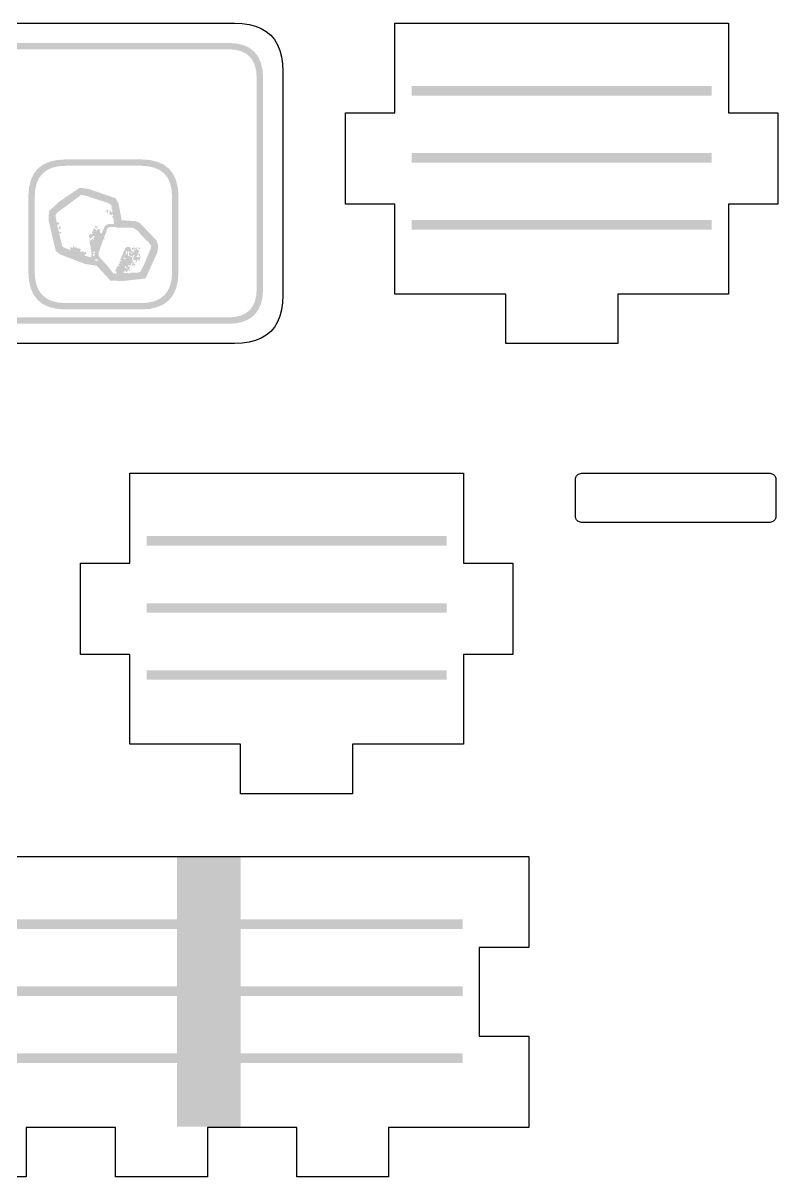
# Model space of a CAD drawing. Header units: millimetres. Extents: x 6 to 594, y 82 to 394.
# Drawn here: x 546.4 to 593.6, y 159.8 to 232 of the extents above; entities that cross this region are included whole.
import ezdxf

# ---------------------------------------------------------------- set-up
doc = ezdxf.new("R2010")
doc.units = ezdxf.units.MM
doc.layers.add('CUT', color=1, linetype='Continuous')
doc.layers.add('RASTER', color=7, linetype='Continuous')

msp = doc.modelspace()

# ---------------------------------------------------------------- hatches: boundary and pattern name
at = {"layer": 'RASTER'}
h = msp.add_hatch(color=7, dxfattribs=at)
h.paths.add_polyline_path([(499.8, 228.6), (499.834, 229.116), (499.938, 229.563), (500.109, 229.941), (500.35, 230.25), (500.659, 230.491), (501.038, 230.663), (501.484, 230.766), (502, 230.8), (559.2, 230.8), (559.716, 230.766), (560.163, 230.663), (560.541, 230.491), (560.85, 230.25), (561.091, 229.941), (561.263, 229.563), (561.366, 229.116), (561.4, 228.6), (561.4, 215.4), (561.366, 214.884), (561.262, 214.438), (561.091, 214.059), (560.85, 213.75), (560.541, 213.509), (560.163, 213.337), (559.716, 213.234), (559.2, 213.2), (502, 213.2), (501.484, 213.234), (501.038, 213.337), (500.659, 213.509), (500.35, 213.75), (500.109, 214.059), (499.938, 214.438), (499.834, 214.884), (499.8, 215.4)])
h.paths.add_polyline_path([(500.2, 228.6), (500.2, 215.4), (500.228, 214.978), (500.313, 214.613), (500.453, 214.303), (500.65, 214.05), (500.903, 213.853), (501.213, 213.712), (501.578, 213.628), (502, 213.6), (559.2, 213.6), (559.622, 213.628), (559.988, 213.712), (560.297, 213.853), (560.55, 214.05), (560.747, 214.303), (560.888, 214.613), (560.972, 214.978), (561, 215.4), (561, 228.6), (560.972, 229.022), (560.887, 229.388), (560.747, 229.697), (560.55, 229.95), (560.297, 230.147), (559.988, 230.288), (559.622, 230.372), (559.2, 230.4), (502, 230.4), (501.578, 230.372), (501.213, 230.288), (500.903, 230.147), (500.65, 229.95), (500.453, 229.697), (500.313, 229.388), (500.228, 229.022), (500.2, 228.6)])
for points in [[(570.7, 228.1), (589.5, 228.1), (589.5, 227.5), (570.7, 227.5)], [(570.7, 223.9), (589.5, 223.9), (589.5, 223.3), (570.7, 223.3)], [(570.7, 219.7), (589.5, 219.7), (589.5, 219.1), (570.7, 219.1)], [(554.1, 199.9), (572.9, 199.9), (572.9, 199.3), (554.1, 199.3)], [(554.1, 195.7), (572.9, 195.7), (572.9, 195.1), (554.1, 195.1)], [(554.1, 191.5), (572.9, 191.5), (572.9, 190.9), (554.1, 190.9)], [(556, 179.8), (560, 179.8), (560, 162.9), (556, 162.9)], [(558.55, 176.42), (558.545, 176.348), (558.531, 176.278), (558.508, 176.21), (558.476, 176.145), (558.436, 176.085), (558.389, 176.031), (558.335, 175.984), (558.275, 175.944), (558.21, 175.912), (558.142, 175.889), (558.072, 175.875), (558, 175.87), (557.928, 175.875), (557.858, 175.889), (557.79, 175.912), (557.725, 175.944), (557.665, 175.984), (557.611, 176.031), (557.564, 176.085), (557.524, 176.145), (557.492, 176.21), (557.469, 176.278), (557.455, 176.348), (557.45, 176.42), (557.455, 176.492), (557.469, 176.562), (557.492, 176.63), (557.524, 176.695), (557.564, 176.755), (557.611, 176.809), (557.665, 176.856), (557.725, 176.896), (557.79, 176.928), (557.858, 176.951), (557.928, 176.965), (558, 176.97), (558.072, 176.965), (558.142, 176.951), (558.21, 176.928), (558.275, 176.896), (558.335, 176.856), (558.389, 176.809), (558.436, 176.755), (558.476, 176.695), (558.508, 176.63), (558.531, 176.562), (558.545, 176.492)], [(502.1, 175.9), (573.9, 175.9), (573.9, 175.3), (502.1, 175.3)], [(502.1, 171.7), (573.9, 171.7), (573.9, 171.1), (502.1, 171.1)], [(558.55, 171.35), (558.545, 171.278), (558.531, 171.208), (558.508, 171.14), (558.476, 171.075), (558.436, 171.015), (558.389, 170.961), (558.335, 170.914), (558.275, 170.874), (558.21, 170.842), (558.142, 170.819), (558.072, 170.805), (558, 170.8), (557.928, 170.805), (557.858, 170.819), (557.79, 170.842), (557.725, 170.874), (557.665, 170.914), (557.611, 170.961), (557.564, 171.015), (557.524, 171.075), (557.492, 171.14), (557.469, 171.208), (557.455, 171.278), (557.45, 171.35), (557.455, 171.422), (557.469, 171.492), (557.492, 171.56), (557.524, 171.625), (557.564, 171.685), (557.611, 171.739), (557.665, 171.786), (557.725, 171.826), (557.79, 171.858), (557.858, 171.881), (557.928, 171.895), (558, 171.9), (558.072, 171.895), (558.142, 171.881), (558.21, 171.858), (558.275, 171.826), (558.335, 171.786), (558.389, 171.739), (558.436, 171.685), (558.476, 171.625), (558.508, 171.56), (558.531, 171.492), (558.545, 171.422)], [(502.1, 167.5), (573.9, 167.5), (573.9, 166.9), (502.1, 166.9)], [(558.55, 166.28), (558.545, 166.208), (558.531, 166.138), (558.508, 166.07), (558.476, 166.005), (558.436, 165.945), (558.389, 165.891), (558.335, 165.844), (558.275, 165.804), (558.21, 165.772), (558.142, 165.749), (558.072, 165.735), (558, 165.73), (557.928, 165.735), (557.858, 165.749), (557.79, 165.772), (557.725, 165.804), (557.665, 165.844), (557.611, 165.891), (557.564, 165.945), (557.524, 166.005), (557.492, 166.07), (557.469, 166.138), (557.455, 166.208), (557.45, 166.28), (557.455, 166.352), (557.469, 166.422), (557.492, 166.49), (557.524, 166.555), (557.564, 166.615), (557.611, 166.669), (557.665, 166.716), (557.725, 166.756), (557.79, 166.788), (557.858, 166.811), (557.928, 166.825), (558, 166.83), (558.072, 166.825), (558.142, 166.811), (558.21, 166.788), (558.275, 166.756), (558.335, 166.716), (558.389, 166.669), (558.436, 166.615), (558.476, 166.555), (558.508, 166.49), (558.531, 166.422), (558.545, 166.352)]]:
    msp.add_hatch(color=7, dxfattribs=at).paths.add_polyline_path(points)
h = msp.add_hatch(color=7, dxfattribs=at)
h.paths.add_polyline_path([(546.7, 221.15), (546.737, 221.701), (546.847, 222.178), (547.03, 222.582), (547.288, 222.913), (547.618, 223.17), (548.022, 223.353), (548.499, 223.463), (549.05, 223.5), (553.75, 223.5), (554.301, 223.463), (554.778, 223.353), (555.182, 223.17), (555.513, 222.913), (555.77, 222.582), (555.953, 222.178), (556.063, 221.701), (556.1, 221.15), (556.1, 216.45), (556.063, 215.899), (555.953, 215.422), (555.77, 215.018), (555.513, 214.687), (555.182, 214.43), (554.778, 214.247), (554.301, 214.137), (553.75, 214.1), (549.05, 214.1), (548.499, 214.137), (548.022, 214.247), (547.618, 214.43), (547.288, 214.688), (547.03, 215.018), (546.847, 215.422), (546.737, 215.899), (546.7, 216.45)])
h.paths.add_polyline_path([(547.1, 221.15), (547.1, 216.45), (547.13, 215.993), (547.222, 215.597), (547.374, 215.262), (547.588, 214.988), (547.862, 214.774), (548.197, 214.622), (548.593, 214.53), (549.05, 214.5), (553.75, 214.5), (554.207, 214.53), (554.603, 214.622), (554.938, 214.774), (555.213, 214.988), (555.426, 215.262), (555.578, 215.597), (555.67, 215.993), (555.7, 216.45), (555.7, 221.15), (555.67, 221.607), (555.578, 222.003), (555.426, 222.338), (555.213, 222.612), (554.938, 222.826), (554.603, 222.978), (554.207, 223.07), (553.75, 223.1), (549.05, 223.1), (548.593, 223.07), (548.197, 222.978), (547.862, 222.826), (547.588, 222.613), (547.374, 222.338), (547.222, 222.003), (547.13, 221.607), (547.1, 221.15)])
h = msp.add_hatch(color=7, dxfattribs=at)
h.paths.add_polyline_path([(549.916, 221.728), (550.48, 221.647), (552.16, 221.069), (552.35, 220.737), (552.545, 219.689), (553.41, 219.633), (553.675, 219.526), (554.708, 218.448), (554.831, 218.113), (554.784, 217.688), (554.04, 216.043), (552.622, 215.881), (551.836, 215.909), (550.985, 216.834), (550.235, 216.956), (548.687, 217.55), (548.419, 217.76), (547.973, 219.641), (547.986, 220.254), (548.657, 220.869)])
h.paths.add_polyline_path([(549.994, 221.393), (548.856, 220.618), (548.303, 220.111), (548.294, 219.676), (548.705, 217.943), (548.847, 217.831), (550.319, 217.267), (551.146, 217.132), (551.981, 216.224), (552.609, 216.201), (553.823, 216.34), (554.471, 217.773), (554.505, 218.073), (554.43, 218.274), (553.491, 219.255), (553.338, 219.317), (552.276, 219.386), (552.045, 220.625), (551.942, 220.806), (550.405, 221.335), (549.994, 221.393)])
h = msp.add_hatch(color=7, dxfattribs=at)
h.paths.add_polyline_path([(550.024, 221.491), (550.087, 221.502), (550.6, 221.355), (551.809, 220.952), (552.004, 220.853), (552.139, 220.586), (552.311, 219.439), (553.312, 219.413), (553.47, 219.351), (553.763, 219.094), (553.887, 218.925), (554.422, 218.398), (554.532, 218.251), (554.595, 218.13), (554.595, 217.91), (553.873, 216.25), (553.605, 216.188), (552.726, 216.151), (552.652, 216.114), (551.993, 216.114), (551.725, 216.36), (551.674, 216.455), (551.505, 216.616), (551.454, 216.712), (550.977, 217.261), (550.919, 217.261), (550.867, 217.203), (550.673, 217.104), (550.453, 217.141), (548.914, 217.727), (548.72, 217.826), (548.646, 217.899), (548.547, 218.167), (548.327, 219.266), (548.218, 219.633), (548.181, 220.036), (548.28, 220.23), (548.39, 220.34), (549.709, 221.33)])
h.paths.add_polyline_path([(550.013, 221.282), (548.5, 220.157), (548.401, 219.999), (548.401, 219.926), (548.485, 219.534), (548.573, 219.585), (548.657, 219.45), (548.621, 219.413), (548.522, 219.439), (548.511, 219.34), (548.61, 218.962), (548.683, 218.962), (548.767, 218.9), (548.72, 218.837), (548.646, 218.889), (548.621, 218.863), (548.83, 218.046), (548.914, 217.984), (549.365, 217.811), (549.365, 217.848), (549.291, 217.885), (549.343, 217.958), (549.328, 218.009), (549.5, 217.947), (549.511, 217.995), (549.438, 217.995), (549.5, 218.057), (549.563, 218.046), (549.585, 217.958), (549.636, 218.009), (549.658, 217.958), (549.72, 217.984), (549.83, 217.91), (549.892, 217.936), (549.951, 217.885), (550.002, 217.899), (549.94, 217.764), (549.966, 217.716), (550.002, 217.701), (550.076, 217.753), (550.098, 217.701), (550.16, 217.727), (550.244, 217.665), (550.244, 217.716), (550.296, 217.716), (550.332, 217.555), (550.208, 217.569), (550.259, 217.533), (550.208, 217.481), (550.6, 217.36), (550.662, 217.481), (550.636, 217.8), (550.6, 217.874), (550.6, 218.02), (550.636, 218.093), (550.563, 218.13), (550.526, 218.46), (550.552, 218.486), (550.589, 218.398), (550.71, 218.533), (550.757, 218.471), (550.809, 218.471), (550.809, 218.522), (550.757, 218.559), (550.856, 218.68), (550.794, 218.706), (550.699, 218.654), (550.699, 218.581), (550.636, 218.607), (550.625, 218.544), (550.563, 218.533), (550.552, 218.596), (550.49, 218.607), (550.501, 218.742), (550.6, 218.826), (550.699, 218.801), (550.71, 218.863), (550.673, 218.936), (550.721, 218.999), (550.794, 218.999), (550.809, 219.035), (550.757, 219.021), (550.746, 219.083), (550.82, 219.193), (550.904, 219.131), (550.966, 219.01), (551.014, 219.109), (551.087, 219.145), (551.175, 219.109), (551.212, 219.021), (551.15, 218.973), (551.285, 218.837), (551.468, 219.277), (551.578, 219.387), (551.699, 219.45), (552.055, 219.461), (552.029, 219.816), (552.004, 219.864), (551.919, 219.889), (551.993, 219.963), (551.993, 220.036), (551.967, 220.062), (551.894, 220.01), (551.747, 220.084), (551.809, 220.183), (551.747, 220.318), (551.82, 220.303), (551.908, 220.208), (551.945, 220.084), (551.956, 220.329), (551.919, 220.402), (551.919, 220.549), (551.857, 220.67), (551.699, 220.769), (550.233, 221.245)])
h.paths.add_polyline_path([(551.674, 220.355), (551.699, 220.219), (551.652, 220.12), (551.626, 220.146), (551.652, 220.208), (551.589, 220.256), (551.49, 220.194), (551.542, 220.267)])
h.paths.add_polyline_path([(550.831, 219.365), (551.029, 219.292), (551.04, 219.23), (550.955, 219.131), (550.93, 219.156), (550.992, 219.255), (550.93, 219.266), (550.919, 219.204), (550.867, 219.204), (550.893, 219.303)])
h.paths.add_polyline_path([(548.632, 219.292), (548.694, 219.303), (548.731, 219.266), (548.731, 219.156), (548.694, 219.12), (548.61, 219.145), (548.584, 219.193)])
h.paths.add_polyline_path([(551.773, 219.266), (551.674, 219.219), (551.589, 219.046), (551.589, 218.973), (551.443, 218.607), (551.479, 218.497), (551.454, 218.471), (551.417, 218.522), (551.369, 218.423), (551.113, 217.69), (551.113, 217.47), (551.175, 217.349), (551.637, 216.858), (552.018, 216.36), (552.055, 216.345), (552.128, 216.433), (552.113, 216.345), (552.212, 216.334), (552.238, 216.345), (552.212, 216.444), (552.139, 216.517), (552.297, 216.836), (552.359, 216.811), (552.396, 216.847), (552.322, 216.921), (552.458, 217.005), (552.396, 217.067), (552.407, 217.13), (552.506, 217.104), (552.542, 217.141), (552.443, 217.203), (552.788, 217.958), (552.872, 218.02), (553.055, 218.02), (553.191, 217.716), (553.275, 217.727), (553.411, 217.665), (553.323, 217.738), (553.323, 217.826), (553.411, 217.811), (553.411, 217.863), (553.312, 217.91), (553.202, 217.8), (553.176, 217.899), (553.213, 217.973), (553.349, 217.984), (553.411, 217.921), (553.495, 217.984), (553.521, 217.958), (553.47, 217.899), (553.484, 217.863), (553.557, 217.863), (553.594, 217.789), (553.667, 217.753), (553.568, 217.654), (553.594, 217.606), (553.704, 217.569), (553.678, 217.507), (553.741, 217.371), (553.678, 217.324), (553.715, 217.25), (553.689, 217.203), (553.579, 217.115), (553.594, 217.24), (553.521, 217.225), (553.506, 217.13), (553.448, 217.042), (553.396, 217.042), (553.459, 217.177), (553.433, 217.203), (553.36, 217.152), (553.338, 217.203), (553.275, 217.214), (553.275, 217.324), (553.349, 217.507), (553.286, 217.533), (553.176, 217.261), (553.239, 217.177), (553.228, 217.093), (553.301, 217.056), (553.323, 216.968), (553.411, 216.91), (553.338, 216.748), (553.312, 216.774), (553.374, 216.91), (553.286, 216.858), (553.275, 216.921), (553.228, 216.895), (553.228, 216.822), (553.176, 216.836), (553.154, 216.785), (553.129, 216.811), (553.213, 216.983), (553.264, 217.005), (553.239, 217.031), (553.14, 216.983), (553.103, 216.873), (553.055, 216.847), (552.982, 216.884), (552.92, 216.8), (552.945, 216.774), (553.081, 216.8), (552.993, 216.602), (553.118, 216.565), (553.044, 216.492), (552.993, 216.565), (552.934, 216.565), (552.883, 216.47), (552.898, 216.419), (552.81, 216.455), (552.762, 216.554), (552.715, 216.528), (552.7, 216.433), (552.59, 216.382), (553.055, 216.371), (553.129, 216.408), (553.568, 216.408), (553.726, 216.47), (553.935, 216.884), (554.375, 217.947), (554.4, 218.046), (554.276, 218.251), (553.741, 218.779), (553.689, 218.874), (553.506, 219.057), (553.312, 219.193), (553.165, 219.23), (552.249, 219.23), (552.176, 219.266)])
h.paths.add_polyline_path([(553.579, 217.973), (553.678, 217.984), (553.715, 217.947), (553.689, 217.899), (553.605, 217.874)])
h.paths.add_polyline_path([(550.882, 217.753), (550.721, 217.679), (550.721, 217.628), (550.82, 217.654), (550.882, 217.628)])
h.paths.add_polyline_path([(552.861, 217.753), (552.799, 217.69), (552.824, 217.628), (552.773, 217.518), (552.846, 217.533), (552.898, 217.665), (552.934, 217.679), (552.934, 217.459), (553.008, 217.459), (553.191, 217.371), (553.176, 217.445), (553.03, 217.481), (552.982, 217.58), (553.044, 217.665), (553.03, 217.701), (552.971, 217.753), (552.883, 217.701)])
h.paths.add_polyline_path([(553.118, 217.716), (553.092, 217.69), (553.154, 217.569), (553.213, 217.569), (553.228, 217.643), (553.14, 217.665)])
h.paths.add_polyline_path([(550.845, 217.606), (550.721, 217.533), (550.783, 217.434), (550.856, 217.507)])
h.paths.add_polyline_path([(553.557, 217.569), (553.521, 217.445), (553.459, 217.397), (553.47, 217.371), (553.568, 217.397), (553.631, 217.335), (553.667, 217.423), (553.605, 217.47), (553.631, 217.533)])
h.paths.add_polyline_path([(552.678, 217.349), (552.663, 217.261), (552.715, 217.276), (552.824, 217.225), (552.824, 217.276)])
h.paths.add_polyline_path([(552.799, 216.811), (552.751, 216.785), (552.751, 216.726), (552.898, 216.638), (552.898, 216.726), (552.846, 216.712)])

# ---------------------------------------------------------------- linework, layer by layer
at = {"layer": 'CUT'}
for points in [[(501.599, 232.04), (559.601, 232.04), (560.083, 232.019), (560.525, 231.956), (560.925, 231.851), (561.285, 231.703), (561.603, 231.512), (561.878, 231.278), (562.112, 231.003), (562.303, 230.685), (562.451, 230.325), (562.556, 229.925), (562.619, 229.483), (562.64, 229.001), (562.64, 214.999), (562.619, 214.517), (562.556, 214.075), (562.451, 213.675), (562.303, 213.315), (562.112, 212.997), (561.878, 212.722), (561.603, 212.488), (561.285, 212.297), (560.925, 212.149), (560.525, 212.044), (560.083, 211.981), (559.601, 211.96), (501.599, 211.96)], [(501.1, 179.84), (574.9, 179.84), (578.04, 179.84), (578.04, 174.127), (574.94, 174.127), (574.94, 168.573), (578.04, 168.573), (578.04, 162.86), (574.9, 162.86), (569.263, 162.86), (569.263, 159.76), (563.506, 159.76), (563.506, 162.86), (557.909, 162.86), (557.909, 159.76), (552.152, 159.76), (552.152, 162.86), (546.555, 162.86), (546.555, 159.76), (540.798, 159.76)]]:
    msp.add_lwpolyline(points, dxfattribs=at)
for points in [[(569.66, 232.04), (590.54, 232.04), (590.54, 226.407), (593.64, 226.407), (593.64, 220.693), (590.54, 220.693), (590.54, 215.06), (583.607, 215.06), (583.607, 211.96), (576.593, 211.96), (576.593, 215.06), (569.66, 215.06), (569.66, 220.693), (566.56, 220.693), (566.56, 226.407), (569.66, 226.407)], [(553.06, 203.84), (573.94, 203.84), (573.94, 198.207), (577.04, 198.207), (577.04, 192.493), (573.94, 192.493), (573.94, 186.86), (567.007, 186.86), (567.007, 183.76), (559.993, 183.76), (559.993, 186.86), (553.06, 186.86), (553.06, 192.493), (549.96, 192.493), (549.96, 198.207), (553.06, 198.207)], [(580.96, 203.401), (580.963, 203.468), (580.972, 203.53), (580.987, 203.588), (581.009, 203.64), (581.037, 203.687), (581.072, 203.728), (581.113, 203.763), (581.16, 203.791), (581.212, 203.813), (581.27, 203.828), (581.332, 203.837), (581.399, 203.84), (593.081, 203.84), (593.148, 203.837), (593.21, 203.828), (593.268, 203.813), (593.32, 203.791), (593.367, 203.763), (593.408, 203.728), (593.443, 203.687), (593.471, 203.64), (593.493, 203.588), (593.508, 203.53), (593.517, 203.468), (593.52, 203.401), (593.52, 201.199), (593.517, 201.132), (593.508, 201.07), (593.493, 201.012), (593.471, 200.96), (593.443, 200.913), (593.408, 200.872), (593.367, 200.837), (593.32, 200.809), (593.268, 200.787), (593.21, 200.772), (593.148, 200.763), (593.081, 200.76), (581.399, 200.76), (581.332, 200.763), (581.27, 200.772), (581.212, 200.787), (581.16, 200.809), (581.113, 200.837), (581.072, 200.872), (581.037, 200.913), (581.009, 200.96), (580.987, 201.012), (580.972, 201.07), (580.963, 201.132), (580.96, 201.199)]]:
    msp.add_lwpolyline(points, close=True, dxfattribs=at)

doc.saveas('drawing.dxf')
